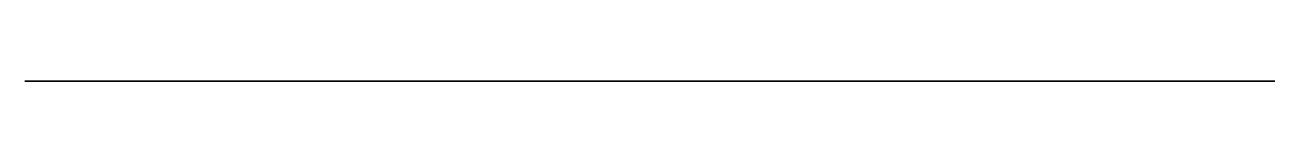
# Model space of a CAD drawing. Header units: millimetres. Extents: x 42.6 to 63.8, y 0 to 0.
import ezdxf

# ---------------------------------------------------------------- set-up
doc = ezdxf.new("R2010")
doc.units = ezdxf.units.MM
doc.layers.get('0').update_dxf_attribs({"color": 194, "true_color": 0x551cb1})

msp = doc.modelspace()

# ---------------------------------------------------------------- linework, layer by layer
at = {"color": 251, "true_color": 0x565656}
msp.add_polyline3d([(63.528, 0, 77.642), (63.615, 0, 76.586), (63.636, 0, 75.527), (63.593, 0, 74.467), (63.487, 0, 73.411), (63.322, 0, 72.36), (63.1, 0, 71.319), (62.823, 0, 70.291), (62.493, 0, 69.278), (62.193, 0, 68.487), (61.86, 0, 67.708), (61.495, 0, 66.943), (61.097, 0, 66.194), (60.669, 0, 65.462), (60.211, 0, 64.748), (59.724, 0, 64.055), (59.209, 0, 63.383), (58.668, 0, 62.735), (58.101, 0, 62.111), (57.51, 0, 61.511), (56.894, 0, 60.936), (56.255, 0, 60.387), (55.593, 0, 59.865), (54.91, 0, 59.371), (54.206, 0, 58.904), (63.815, 0, 47.068), (63.815, 0, -131.512), (42.657, 0, -131.512), (42.667, 0, -113.888), (42.767, 0, -113.885), (42.866, 0, -113.878), (42.964, 0, -113.865), (43.06, 0, -113.848), (43.155, 0, -113.826), (43.247, 0, -113.8), (43.338, 0, -113.769), (43.427, 0, -113.735), (43.514, 0, -113.695), (43.598, 0, -113.652), (43.68, 0, -113.605), (43.76, 0, -113.555), (43.837, 0, -113.5), (43.911, 0, -113.442), (43.982, 0, -113.381), (44.05, 0, -113.316), (44.115, 0, -113.249), (44.177, 0, -113.178), (44.235, 0, -113.104), (44.29, 0, -113.028), (44.341, 0, -112.949), (44.389, 0, -112.867), (44.432, 0, -112.783), (44.472, 0, -112.697), (44.507, 0, -112.608), (44.538, 0, -112.517), (44.565, 0, -112.425), (44.587, 0, -112.331), (44.604, 0, -112.235), (44.616, 0, -112.137), (44.624, 0, -112.038), (44.627, 0, -111.938), (44.627, 0, 110.948), (44.624, 0, 111.05), (44.616, 0, 111.151), (44.603, 0, 111.25), (44.586, 0, 111.348), (44.563, 0, 111.444), (44.536, 0, 111.538), (44.505, 0, 111.63), (44.469, 0, 111.721), (44.429, 0, 111.809), (44.384, 0, 111.894), (44.336, 0, 111.977), (44.284, 0, 112.058), (44.228, 0, 112.136), (44.169, 0, 112.211), (44.106, 0, 112.283), (44.04, 0, 112.352), (43.97, 0, 112.418), (43.897, 0, 112.48), (43.822, 0, 112.539), (43.744, 0, 112.595), (43.663, 0, 112.646), (43.579, 0, 112.694), (43.493, 0, 112.738), (43.405, 0, 112.778), (43.314, 0, 112.813), (43.222, 0, 112.845), (43.127, 0, 112.871), (43.031, 0, 112.894), (42.933, 0, 112.911), (42.833, 0, 112.924), (42.733, 0, 112.931), (42.63, 0, 112.934), (42.62, 0, 129.608), (50.435, 0, 129.608), (56.795, 0, 110.492), (56.42, 0, 110.115), (56.059, 0, 109.725), (55.712, 0, 109.323), (55.381, 0, 108.91), (55.064, 0, 108.486), (54.763, 0, 108.052), (54.478, 0, 107.608), (54.208, 0, 107.154), (53.955, 0, 106.691), (53.717, 0, 106.219), (53.497, 0, 105.739), (53.293, 0, 105.251), (53.106, 0, 104.756), (52.936, 0, 104.253), (52.784, 0, 103.744), (52.65, 0, 103.229), (52.534, 0, 102.709), (52.437, 0, 102.186), (52.358, 0, 101.661), (52.298, 0, 101.133), (52.257, 0, 100.605), (52.234, 0, 100.075), (52.23, 0, 99.546), (52.245, 0, 99.016), (52.329, 0, 97.96), (52.399, 0, 97.435), (52.487, 0, 96.912), (52.594, 0, 96.392), (52.718, 0, 95.876), (52.861, 0, 95.363), (53.023, 0, 94.855), (53.257, 0, 94.216), (53.525, 0, 93.59), (53.824, 0, 92.979), (54.153, 0, 92.382), (54.508, 0, 91.8), (54.89, 0, 91.233), (55.296, 0, 90.681), (55.724, 0, 90.144), (56.205, 0, 89.592), (56.708, 0, 89.058), (57.757, 0, 88.031), (58.914, 0, 86.877), (59.993, 0, 85.655), (60.496, 0, 85.018), (60.971, 0, 84.363), (61.413, 0, 83.692), (61.822, 0, 83.003), (62.15, 0, 82.377), (62.446, 0, 81.734), (62.709, 0, 81.078), (62.938, 0, 80.409), (63.135, 0, 79.729), (63.299, 0, 79.04), (63.43, 0, 78.344)], close=True, dxfattribs=at)

doc.saveas('drawing.dxf')
